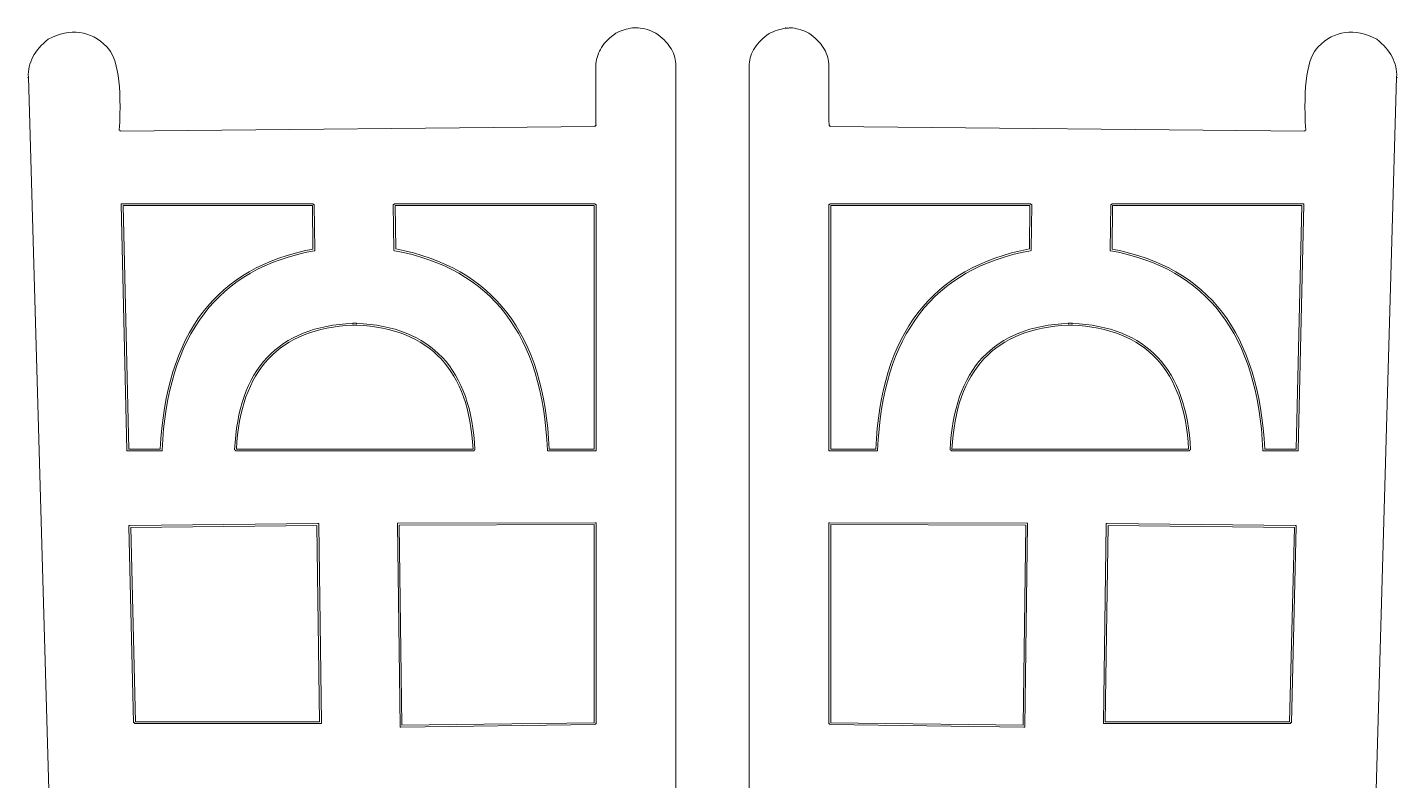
# Model space of a CAD drawing. Header units: inches. Extents: x -28.6 to 20.8, y -14.2 to 28.3.
# Drawn here: x -9.966 to -7.776, y 27.069 to 28.273 of the extents above; entities that cross this region are included whole.
import ezdxf

# ---------------------------------------------------------------- set-up
doc = ezdxf.new("R2010")
doc.units = ezdxf.units.IN
doc.header["$MEASUREMENT"] = 0
doc.layers.add('Layer 1', color=7, linetype='Continuous')

msp = doc.modelspace()

# ---------------------------------------------------------------- linework, layer by layer
at = {"layer": 'Layer 1', "lineweight": 9}
for points, knots in [([(-8.7305, 28.2696), (-8.7349, 28.271), (-8.7394, 28.272), (-8.7438, 28.2726), (-8.7438, 28.2726), (-8.7454, 28.2727), (-8.7471, 28.2727), (-8.7489, 28.2726), (-8.7489, 28.2726), (-8.7506, 28.2725), (-8.7525, 28.2723), (-8.7545, 28.272), (-8.7545, 28.272), (-8.7545, 28.272), (-8.7547, 28.2735), (-8.7547, 28.2735), (-8.7547, 28.2735), (-8.7547, 28.2735), (-8.7545, 28.272), (-8.7545, 28.272), (-8.7545, 28.272), (-8.759, 28.2714), (-8.7634, 28.2704), (-8.7678, 28.269), (-8.7678, 28.269), (-8.7678, 28.269), (-8.7678, 28.269), (-8.7678, 28.269), (-8.7678, 28.269), (-8.7722, 28.2676), (-8.7766, 28.2659), (-8.7809, 28.2637), (-8.7809, 28.2637), (-8.7909, 28.2566), (-8.7986, 28.249), (-8.8039, 28.2409), (-8.8039, 28.2409), (-8.8092, 28.2327), (-8.8121, 28.224), (-8.8129, 28.2146), (-8.8129, 28.2146), (-8.8129, 28.2146), (-8.8129, 25.4254), (-8.8129, 25.4254), (-8.8129, 25.4254), (-8.8129, 25.4254), (-8.8144, 25.4254), (-8.8144, 25.4254), (-8.8144, 25.4254), (-8.8144, 25.4254), (-8.8144, 25.4239), (-8.8144, 25.4239), (-8.8144, 25.4239), (-8.8144, 25.4239), (-8.9284, 25.4239), (-8.9284, 25.4239), (-8.9284, 25.4239), (-8.9284, 25.4239), (-8.9284, 25.4254), (-8.9284, 25.4254), (-8.9284, 25.4254), (-8.9284, 25.4254), (-8.9299, 25.4254), (-8.9299, 25.4254), (-8.9299, 25.4254), (-8.9299, 25.4254), (-8.9299, 28.2153), (-8.9299, 28.2153), (-8.9299, 28.2153), (-8.9307, 28.2247), (-8.9337, 28.2334), (-8.939, 28.2415), (-8.939, 28.2415), (-8.9443, 28.2497), (-8.9519, 28.2573), (-8.962, 28.2644), (-8.962, 28.2644), (-8.9666, 28.2667), (-8.9713, 28.2686), (-8.9761, 28.27), (-8.9761, 28.27), (-8.9809, 28.2715), (-8.9857, 28.2725), (-8.9904, 28.2729), (-8.9904, 28.2729), (-8.9904, 28.2729), (-8.9904, 28.2729), (-8.9904, 28.2729), (-8.9904, 28.2729), (-8.9915, 28.273), (-8.9928, 28.273), (-8.9943, 28.273), (-8.9943, 28.273), (-8.9958, 28.2729), (-8.9975, 28.2728), (-8.9994, 28.2726), (-8.9994, 28.2726), (-9.0038, 28.272), (-9.0083, 28.271), (-9.0127, 28.2696), (-9.0127, 28.2696), (-9.0127, 28.2696), (-9.0127, 28.2696), (-9.0127, 28.2696), (-9.0127, 28.2696), (-9.0171, 28.2682), (-9.0214, 28.2664), (-9.0257, 28.2643), (-9.0257, 28.2643), (-9.0358, 28.2572), (-9.0435, 28.2496), (-9.0488, 28.2415), (-9.0488, 28.2415), (-9.054, 28.2333), (-9.057, 28.2246), (-9.0578, 28.2152), (-9.0578, 28.2152), (-9.0578, 28.2097), (-9.0577, 28.1878), (-9.0577, 28.1659), (-9.0577, 28.1659), (-9.0577, 28.1439), (-9.0577, 28.1219), (-9.0576, 28.1166), (-9.0576, 28.1166), (-9.0576, 28.1166), (-9.0591, 28.1166), (-9.0591, 28.1166), (-9.0591, 28.1166), (-9.0591, 28.1166), (-9.0591, 28.1151), (-9.0591, 28.1151), (-9.0591, 28.1151), (-9.0591, 28.1151), (-9.818, 28.1073), (-9.818, 28.1073), (-9.818, 28.1073), (-9.818, 28.1073), (-9.818, 28.1088), (-9.818, 28.1088), (-9.818, 28.1088), (-9.818, 28.1088), (-9.8195, 28.1089), (-9.8195, 28.1089), (-9.8195, 28.1089), (-9.8174, 28.1449), (-9.8181, 28.1741), (-9.8215, 28.1964), (-9.8215, 28.1964), (-9.8248, 28.2185), (-9.8309, 28.2338), (-9.8395, 28.2425), (-9.8395, 28.2425), (-9.8527, 28.2557), (-9.8671, 28.2634), (-9.8827, 28.2654), (-9.8827, 28.2654), (-9.8983, 28.2674), (-9.9151, 28.2637), (-9.9331, 28.2546), (-9.9331, 28.2546), (-9.9442, 28.2459), (-9.9523, 28.2366), (-9.9576, 28.2264), (-9.9576, 28.2264), (-9.9629, 28.2163), (-9.9654, 28.2054), (-9.9649, 28.1937), (-9.9649, 28.1937), (-9.9649, 28.1937), (-9.9664, 28.1936), (-9.9664, 28.1936), (-9.9664, 28.1936), (-9.9664, 28.1936), (-9.9649, 28.1937), (-9.9649, 28.1937), (-9.9649, 28.1937), (-9.9649, 28.1937), (-9.7894, 22.0477), (-9.7894, 22.0477), (-9.7894, 22.0477), (-9.7894, 22.0477), (-9.7909, 22.0476), (-9.7909, 22.0476), (-9.7909, 22.0476), (-9.7909, 22.0476), (-9.7894, 22.0476), (-9.7894, 22.0476), (-9.7894, 22.0476), (-9.7928, 21.9938), (-9.7875, 21.9606), (-9.7738, 21.9479), (-9.7738, 21.9479), (-9.7738, 21.9479), (-9.7738, 21.9478), (-9.7738, 21.9478), (-9.7738, 21.9478), (-9.7633, 21.9374), (-9.7519, 21.9313), (-9.7396, 21.9298), (-9.7396, 21.9298), (-9.7273, 21.9282), (-9.714, 21.931), (-9.6998, 21.9383), (-9.6998, 21.9383), (-9.6909, 21.945), (-9.6842, 21.9522), (-9.6799, 21.9601), (-9.6799, 21.9601), (-9.6755, 21.968), (-9.6735, 21.9765), (-9.6737, 21.9856), (-9.6737, 21.9856), (-9.6737, 21.9856), (-9.6756, 22.0672), (-9.6756, 22.0672), (-9.6756, 22.0672), (-9.6756, 22.0672), (-9.6741, 22.0673), (-9.6741, 22.0673), (-9.6741, 22.0673), (-9.6741, 22.0673), (-9.6741, 22.0688), (-9.6741, 22.0688), (-9.6741, 22.0688), (-9.6741, 22.0688), (-9.0591, 22.0776), (-9.0591, 22.0776), (-9.0591, 22.0776), (-9.0591, 22.0776), (-9.0591, 22.0761), (-9.0591, 22.0761), (-9.0591, 22.0761), (-9.0591, 22.0761), (-9.0576, 22.0759), (-9.0576, 22.0759), (-9.0576, 22.0759), (-9.0737, 21.9271), (-9.0987, 21.8015), (-9.1326, 21.6993), (-9.1326, 21.6993), (-9.1664, 21.5973), (-9.2092, 21.5185), (-9.2608, 21.4629), (-9.2608, 21.4629), (-9.2608, 21.4629), (-9.2573, 21.4231), (-9.2573, 21.4231), (-9.2573, 21.4231), (-9.2349, 21.4266), (-9.2124, 21.4298), (-9.1899, 21.4328), (-9.1899, 21.4328), (-9.1351, 21.4399), (-9.0798, 21.4453), (-9.0241, 21.4489), (-9.0241, 21.4489), (-9.0241, 21.4489), (-9.024, 21.4474), (-9.024, 21.4474), (-9.024, 21.4474), (-9.024, 21.4474), (-9.0225, 21.4475), (-9.0225, 21.4475), (-9.0225, 21.4475), (-9.0225, 21.4475), (-8.994, 21.0458), (-8.994, 21.0458), (-8.994, 21.0458), (-8.994, 21.0458), (-8.8616, 21.1797), (-8.8616, 21.1797), (-8.8616, 21.1797), (-8.8616, 21.1797), (-8.8605, 21.1786), (-8.8605, 21.1786), (-8.8605, 21.1786), (-8.8605, 21.1786), (-8.8594, 21.1797), (-8.8594, 21.1797), (-8.8594, 21.1797), (-8.8594, 21.1797), (-8.727, 21.0458), (-8.727, 21.0458), (-8.727, 21.0458), (-8.727, 21.0458), (-8.6985, 21.4475), (-8.6985, 21.4475), (-8.6985, 21.4475), (-8.6985, 21.4475), (-8.697, 21.4474), (-8.697, 21.4474), (-8.697, 21.4474), (-8.697, 21.4474), (-8.6969, 21.4493), (-8.6969, 21.4493), (-8.6969, 21.4493), (-8.6419, 21.4456), (-8.5868, 21.4402), (-8.5316, 21.4328), (-8.5316, 21.4328), (-8.5161, 21.4308), (-8.5007, 21.4286), (-8.4853, 21.4263), (-8.4853, 21.4263), (-8.4853, 21.4263), (-8.4821, 21.4629), (-8.4821, 21.4629), (-8.4821, 21.4629), (-8.5337, 21.5185), (-8.5765, 21.5973), (-8.6103, 21.6993), (-8.6103, 21.6993), (-8.6442, 21.8015), (-8.6692, 21.9271), (-8.6852, 22.0759), (-8.6852, 22.0759), (-8.6852, 22.0759), (-8.6838, 22.0761), (-8.6838, 22.0761), (-8.6838, 22.0761), (-8.6838, 22.0761), (-8.6837, 22.0776), (-8.6837, 22.0776), (-8.6837, 22.0776), (-8.6837, 22.0776), (-8.0687, 22.0688), (-8.0687, 22.0688), (-8.0687, 22.0688), (-8.0687, 22.0688), (-8.0688, 22.0673), (-8.0688, 22.0673), (-8.0688, 22.0673), (-8.0688, 22.0673), (-8.0673, 22.0672), (-8.0673, 22.0672), (-8.0673, 22.0672), (-8.0673, 22.0672), (-8.0692, 21.9856), (-8.0692, 21.9856), (-8.0692, 21.9856), (-8.0694, 21.9765), (-8.0673, 21.968), (-8.063, 21.9601), (-8.063, 21.9601), (-8.0586, 21.9522), (-8.052, 21.945), (-8.0431, 21.9383), (-8.0431, 21.9383), (-8.0288, 21.931), (-8.0155, 21.9282), (-8.0032, 21.9298), (-8.0032, 21.9298), (-7.9909, 21.9313), (-7.9795, 21.9374), (-7.9691, 21.9478), (-7.9691, 21.9478), (-7.9691, 21.9478), (-7.9691, 21.9479), (-7.9691, 21.9479), (-7.9691, 21.9479), (-7.9553, 21.9606), (-7.9501, 21.9938), (-7.9534, 22.0476), (-7.9534, 22.0476), (-7.9534, 22.0476), (-7.9519, 22.0476), (-7.9519, 22.0476), (-7.9519, 22.0476), (-7.9519, 22.0476), (-7.9534, 22.0477), (-7.9534, 22.0477), (-7.9534, 22.0477), (-7.9534, 22.0477), (-7.778, 28.1937), (-7.778, 28.1937), (-7.778, 28.1937), (-7.778, 28.1937), (-7.7765, 28.1936), (-7.7765, 28.1936), (-7.7765, 28.1936), (-7.7765, 28.1936), (-7.778, 28.1937), (-7.778, 28.1937), (-7.778, 28.1937), (-7.7775, 28.2054), (-7.7799, 28.2163), (-7.7852, 28.2264), (-7.7852, 28.2264), (-7.7905, 28.2366), (-7.7987, 28.2459), (-7.8097, 28.2546), (-7.8097, 28.2546), (-7.8278, 28.2637), (-7.8446, 28.2674), (-7.8602, 28.2654), (-7.8602, 28.2654), (-7.8757, 28.2634), (-7.8901, 28.2557), (-7.9034, 28.2425), (-7.9034, 28.2425), (-7.912, 28.2338), (-7.918, 28.2185), (-7.9214, 28.1964), (-7.9214, 28.1964), (-7.9248, 28.1741), (-7.9254, 28.1449), (-7.9234, 28.1089), (-7.9234, 28.1089), (-7.9234, 28.1089), (-7.9249, 28.1088), (-7.9249, 28.1088), (-7.9249, 28.1088), (-7.9249, 28.1088), (-7.9249, 28.1073), (-7.9249, 28.1073), (-7.9249, 28.1073), (-7.9249, 28.1073), (-8.6838, 28.1151), (-8.6838, 28.1151), (-8.6838, 28.1151), (-8.6838, 28.1151), (-8.6838, 28.1166), (-8.6838, 28.1166), (-8.6838, 28.1166), (-8.6838, 28.1166), (-8.6852, 28.1166), (-8.6852, 28.1166), (-8.6852, 28.1166), (-8.6853, 28.1218), (-8.6853, 28.1439), (-8.6853, 28.1659), (-8.6853, 28.1659), (-8.6854, 28.1878), (-8.6854, 28.2097), (-8.6854, 28.2152), (-8.6854, 28.2152), (-8.6862, 28.2246), (-8.6892, 28.2333), (-8.6945, 28.2415), (-8.6945, 28.2415), (-8.6998, 28.2496), (-8.7074, 28.2572), (-8.7175, 28.2643), (-8.7175, 28.2643), (-8.7218, 28.2664), (-8.7262, 28.2682), (-8.7305, 28.2696), (-8.7305, 28.2696), (-8.7305, 28.2696), (-8.7305, 28.2696), (-8.7305, 28.2696)], [0, 0, 0, 0, 0.00885, 0.00885, 0.00885, 0.00885, 0.017699, 0.017699, 0.017699, 0.017699, 0.026549, 0.026549, 0.026549, 0.026549, 0.035398, 0.035398, 0.035398, 0.035398, 0.044248, 0.044248, 0.044248, 0.044248, 0.053097, 0.053097, 0.053097, 0.053097, 0.061947, 0.061947, 0.061947, 0.061947, 0.070796, 0.070796, 0.070796, 0.070796, 0.079646, 0.079646, 0.079646, 0.079646, 0.088496, 0.088496, 0.088496, 0.088496, 0.097345, 0.097345, 0.097345, 0.097345, 0.106195, 0.106195, 0.106195, 0.106195, 0.115044, 0.115044, 0.115044, 0.115044, 0.123894, 0.123894, 0.123894, 0.123894, 0.132743, 0.132743, 0.132743, 0.132743, 0.141593, 0.141593, 0.141593, 0.141593, 0.150442, 0.150442, 0.150442, 0.150442, 0.159292, 0.159292, 0.159292, 0.159292, 0.168142, 0.168142, 0.168142, 0.168142, 0.176991, 0.176991, 0.176991, 0.176991, 0.185841, 0.185841, 0.185841, 0.185841, 0.19469, 0.19469, 0.19469, 0.19469, 0.20354, 0.20354, 0.20354, 0.20354, 0.212389, 0.212389, 0.212389, 0.212389, 0.221239, 0.221239, 0.221239, 0.221239, 0.230088, 0.230088, 0.230088, 0.230088, 0.238938, 0.238938, 0.238938, 0.238938, 0.247788, 0.247788, 0.247788, 0.247788, 0.256637, 0.256637, 0.256637, 0.256637, 0.265487, 0.265487, 0.265487, 0.265487, 0.274336, 0.274336, 0.274336, 0.274336, 0.283186, 0.283186, 0.283186, 0.283186, 0.292035, 0.292035, 0.292035, 0.292035, 0.300885, 0.300885, 0.300885, 0.300885, 0.309735, 0.309735, 0.309735, 0.309735, 0.318584, 0.318584, 0.318584, 0.318584, 0.327434, 0.327434, 0.327434, 0.327434, 0.336283, 0.336283, 0.336283, 0.336283, 0.345133, 0.345133, 0.345133, 0.345133, 0.353982, 0.353982, 0.353982, 0.353982, 0.362832, 0.362832, 0.362832, 0.362832, 0.371681, 0.371681, 0.371681, 0.371681, 0.380531, 0.380531, 0.380531, 0.380531, 0.389381, 0.389381, 0.389381, 0.389381, 0.39823, 0.39823, 0.39823, 0.39823, 0.40708, 0.40708, 0.40708, 0.40708, 0.415929, 0.415929, 0.415929, 0.415929, 0.424779, 0.424779, 0.424779, 0.424779, 0.433628, 0.433628, 0.433628, 0.433628, 0.442478, 0.442478, 0.442478, 0.442478, 0.451327, 0.451327, 0.451327, 0.451327, 0.460177, 0.460177, 0.460177, 0.460177, 0.469027, 0.469027, 0.469027, 0.469027, 0.477876, 0.477876, 0.477876, 0.477876, 0.486726, 0.486726, 0.486726, 0.486726, 0.495575, 0.495575, 0.495575, 0.495575, 0.504425, 0.504425, 0.504425, 0.504425, 0.513274, 0.513274, 0.513274, 0.513274, 0.522124, 0.522124, 0.522124, 0.522124, 0.530973, 0.530973, 0.530973, 0.530973, 0.539823, 0.539823, 0.539823, 0.539823, 0.548673, 0.548673, 0.548673, 0.548673, 0.557522, 0.557522, 0.557522, 0.557522, 0.566372, 0.566372, 0.566372, 0.566372, 0.575221, 0.575221, 0.575221, 0.575221, 0.584071, 0.584071, 0.584071, 0.584071, 0.59292, 0.59292, 0.59292, 0.59292, 0.60177, 0.60177, 0.60177, 0.60177, 0.610619, 0.610619, 0.610619, 0.610619, 0.619469, 0.619469, 0.619469, 0.619469, 0.628319, 0.628319, 0.628319, 0.628319, 0.637168, 0.637168, 0.637168, 0.637168, 0.646018, 0.646018, 0.646018, 0.646018, 0.654867, 0.654867, 0.654867, 0.654867, 0.663717, 0.663717, 0.663717, 0.663717, 0.672566, 0.672566, 0.672566, 0.672566, 0.681416, 0.681416, 0.681416, 0.681416, 0.690265, 0.690265, 0.690265, 0.690265, 0.699115, 0.699115, 0.699115, 0.699115, 0.707965, 0.707965, 0.707965, 0.707965, 0.716814, 0.716814, 0.716814, 0.716814, 0.725664, 0.725664, 0.725664, 0.725664, 0.734513, 0.734513, 0.734513, 0.734513, 0.743363, 0.743363, 0.743363, 0.743363, 0.752212, 0.752212, 0.752212, 0.752212, 0.761062, 0.761062, 0.761062, 0.761062, 0.769912, 0.769912, 0.769912, 0.769912, 0.778761, 0.778761, 0.778761, 0.778761, 0.787611, 0.787611, 0.787611, 0.787611, 0.79646, 0.79646, 0.79646, 0.79646, 0.80531, 0.80531, 0.80531, 0.80531, 0.814159, 0.814159, 0.814159, 0.814159, 0.823009, 0.823009, 0.823009, 0.823009, 0.831858, 0.831858, 0.831858, 0.831858, 0.840708, 0.840708, 0.840708, 0.840708, 0.849558, 0.849558, 0.849558, 0.849558, 0.858407, 0.858407, 0.858407, 0.858407, 0.867257, 0.867257, 0.867257, 0.867257, 0.876106, 0.876106, 0.876106, 0.876106, 0.884956, 0.884956, 0.884956, 0.884956, 0.893805, 0.893805, 0.893805, 0.893805, 0.902655, 0.902655, 0.902655, 0.902655, 0.911504, 0.911504, 0.911504, 0.911504, 0.920354, 0.920354, 0.920354, 0.920354, 0.929204, 0.929204, 0.929204, 0.929204, 0.938053, 0.938053, 0.938053, 0.938053, 0.946903, 0.946903, 0.946903, 0.946903, 0.955752, 0.955752, 0.955752, 0.955752, 0.964602, 0.964602, 0.964602, 0.964602, 0.973451, 0.973451, 0.973451, 0.973451, 0.982301, 0.982301, 0.982301, 0.982301, 0.99115, 0.99115, 0.99115, 0.99115, 1, 1, 1, 1]), ([(-9.508, 27.99), (-9.508, 27.99), (-9.507, 27.9177), (-9.507, 27.9177), (-9.507, 27.9177), (-9.507, 27.9177), (-9.507, 27.9164), (-9.507, 27.9164), (-9.507, 27.9164), (-9.507, 27.9164), (-9.5082, 27.9162), (-9.5082, 27.9162), (-9.5082, 27.9162), (-9.585, 27.9022), (-9.6436, 27.8686), (-9.6841, 27.8156), (-9.6841, 27.8156), (-9.7245, 27.7625), (-9.7469, 27.6898), (-9.7511, 27.5976), (-9.7511, 27.5976), (-9.7511, 27.5976), (-9.7511, 27.5961), (-9.7511, 27.5961), (-9.7511, 27.5961), (-9.7511, 27.5961), (-9.7525, 27.5961), (-9.7525, 27.5961), (-9.7525, 27.5961), (-9.7525, 27.5961), (-9.8058, 27.5961), (-9.8058, 27.5961), (-9.8058, 27.5961), (-9.8058, 27.5961), (-9.8073, 27.5961), (-9.8073, 27.5961), (-9.8073, 27.5961), (-9.8073, 27.5961), (-9.8073, 27.5976), (-9.8073, 27.5976), (-9.8073, 27.5976), (-9.8073, 27.5976), (-9.8166, 27.99), (-9.8166, 27.99), (-9.8166, 27.99), (-9.8166, 27.99), (-9.8167, 27.9915), (-9.8167, 27.9915), (-9.8167, 27.9915), (-9.8167, 27.9915), (-9.8151, 27.9915), (-9.8151, 27.9915), (-9.8151, 27.9915), (-9.8151, 27.9915), (-9.5095, 27.9915), (-9.5095, 27.9915), (-9.5095, 27.9915), (-9.5095, 27.9915), (-9.5095, 27.99), (-9.5095, 27.99), (-9.5095, 27.99), (-9.5095, 27.99), (-9.508, 27.99), (-9.508, 27.99)], [0, 0, 0, 0, 0.0625, 0.0625, 0.0625, 0.0625, 0.125, 0.125, 0.125, 0.125, 0.1875, 0.1875, 0.1875, 0.1875, 0.25, 0.25, 0.25, 0.25, 0.3125, 0.3125, 0.3125, 0.3125, 0.375, 0.375, 0.375, 0.375, 0.4375, 0.4375, 0.4375, 0.4375, 0.5, 0.5, 0.5, 0.5, 0.5625, 0.5625, 0.5625, 0.5625, 0.625, 0.625, 0.625, 0.625, 0.6875, 0.6875, 0.6875, 0.6875, 0.75, 0.75, 0.75, 0.75, 0.8125, 0.8125, 0.8125, 0.8125, 0.875, 0.875, 0.875, 0.875, 0.9375, 0.9375, 0.9375, 0.9375, 1, 1, 1, 1]), ([(-9.51, 27.9189), (-9.51, 27.9189), (-9.511, 27.9885), (-9.511, 27.9885), (-9.511, 27.9885), (-9.511, 27.9885), (-9.8136, 27.9885), (-9.8136, 27.9885), (-9.8136, 27.9885), (-9.8136, 27.9885), (-9.8043, 27.5991), (-9.8043, 27.5991), (-9.8043, 27.5991), (-9.8043, 27.5991), (-9.754, 27.5991), (-9.754, 27.5991), (-9.754, 27.5991), (-9.7496, 27.6913), (-9.7271, 27.7641), (-9.6864, 27.8174), (-9.6864, 27.8174), (-9.6457, 27.8708), (-9.5869, 27.9046), (-9.51, 27.9189)], [0, 0, 0, 0, 0.166667, 0.166667, 0.166667, 0.166667, 0.333333, 0.333333, 0.333333, 0.333333, 0.5, 0.5, 0.5, 0.5, 0.666667, 0.666667, 0.666667, 0.666667, 0.833333, 0.833333, 0.833333, 0.833333, 1, 1, 1, 1]), ([(-9.0576, 27.99), (-9.0576, 27.99), (-9.0576, 27.5976), (-9.0576, 27.5976), (-9.0576, 27.5976), (-9.0576, 27.5976), (-9.0576, 27.5961), (-9.0576, 27.5961), (-9.0576, 27.5961), (-9.0576, 27.5961), (-9.0591, 27.5961), (-9.0591, 27.5961), (-9.0591, 27.5961), (-9.0591, 27.5961), (-9.1339, 27.5961), (-9.1339, 27.5961), (-9.1339, 27.5961), (-9.1339, 27.5961), (-9.1354, 27.5961), (-9.1354, 27.5961), (-9.1354, 27.5961), (-9.1354, 27.5961), (-9.1354, 27.5976), (-9.1354, 27.5976), (-9.1354, 27.5976), (-9.1391, 27.6895), (-9.1614, 27.762), (-9.2021, 27.8152), (-9.2021, 27.8152), (-9.2427, 27.8682), (-9.3019, 27.902), (-9.3796, 27.9164), (-9.3796, 27.9164), (-9.3796, 27.9164), (-9.3808, 27.9167), (-9.3808, 27.9167), (-9.3808, 27.9167), (-9.3808, 27.9167), (-9.3808, 27.9179), (-9.3808, 27.9179), (-9.3808, 27.9179), (-9.3808, 27.9179), (-9.3817, 27.99), (-9.3817, 27.99), (-9.3817, 27.99), (-9.3817, 27.99), (-9.3802, 27.99), (-9.3802, 27.99), (-9.3802, 27.99), (-9.3802, 27.99), (-9.3802, 27.9915), (-9.3802, 27.9915), (-9.3802, 27.9915), (-9.3802, 27.9915), (-9.0591, 27.9915), (-9.0591, 27.9915), (-9.0591, 27.9915), (-9.0591, 27.9915), (-9.0591, 27.99), (-9.0591, 27.99), (-9.0591, 27.99), (-9.0591, 27.99), (-9.0576, 27.99), (-9.0576, 27.99)], [0, 0, 0, 0, 0.0625, 0.0625, 0.0625, 0.0625, 0.125, 0.125, 0.125, 0.125, 0.1875, 0.1875, 0.1875, 0.1875, 0.25, 0.25, 0.25, 0.25, 0.3125, 0.3125, 0.3125, 0.3125, 0.375, 0.375, 0.375, 0.375, 0.4375, 0.4375, 0.4375, 0.4375, 0.5, 0.5, 0.5, 0.5, 0.5625, 0.5625, 0.5625, 0.5625, 0.625, 0.625, 0.625, 0.625, 0.6875, 0.6875, 0.6875, 0.6875, 0.75, 0.75, 0.75, 0.75, 0.8125, 0.8125, 0.8125, 0.8125, 0.875, 0.875, 0.875, 0.875, 0.9375, 0.9375, 0.9375, 0.9375, 1, 1, 1, 1]), ([(-9.0606, 27.5991), (-9.0606, 27.5991), (-9.0606, 27.9885), (-9.0606, 27.9885), (-9.0606, 27.9885), (-9.0606, 27.9885), (-9.3787, 27.9885), (-9.3787, 27.9885), (-9.3787, 27.9885), (-9.3787, 27.9885), (-9.3778, 27.9192), (-9.3778, 27.9192), (-9.3778, 27.9192), (-9.3, 27.9044), (-9.2406, 27.8704), (-9.1997, 27.817), (-9.1997, 27.817), (-9.1588, 27.7636), (-9.1364, 27.691), (-9.1325, 27.5991), (-9.1325, 27.5991), (-9.1325, 27.5991), (-9.0606, 27.5991), (-9.0606, 27.5991)], [0, 0, 0, 0, 0.166667, 0.166667, 0.166667, 0.166667, 0.333333, 0.333333, 0.333333, 0.333333, 0.5, 0.5, 0.5, 0.5, 0.666667, 0.666667, 0.666667, 0.666667, 0.833333, 0.833333, 0.833333, 0.833333, 1, 1, 1, 1]), ([(-8.6853, 27.5976), (-8.6853, 27.5976), (-8.6853, 27.99), (-8.6853, 27.99), (-8.6853, 27.99), (-8.6853, 27.99), (-8.6838, 27.99), (-8.6838, 27.99), (-8.6838, 27.99), (-8.6838, 27.99), (-8.6838, 27.9915), (-8.6838, 27.9915), (-8.6838, 27.9915), (-8.6838, 27.9915), (-8.3626, 27.9915), (-8.3626, 27.9915), (-8.3626, 27.9915), (-8.3626, 27.9915), (-8.3626, 27.99), (-8.3626, 27.99), (-8.3626, 27.99), (-8.3626, 27.99), (-8.3611, 27.99), (-8.3611, 27.99), (-8.3611, 27.99), (-8.3611, 27.99), (-8.3621, 27.9179), (-8.3621, 27.9179), (-8.3621, 27.9179), (-8.3621, 27.9179), (-8.3621, 27.9167), (-8.3621, 27.9167), (-8.3621, 27.9167), (-8.3621, 27.9167), (-8.3633, 27.9164), (-8.3633, 27.9164), (-8.3633, 27.9164), (-8.441, 27.902), (-8.5001, 27.8682), (-8.5408, 27.8152), (-8.5408, 27.8152), (-8.5815, 27.762), (-8.6037, 27.6895), (-8.6075, 27.5976), (-8.6075, 27.5976), (-8.6075, 27.5976), (-8.6075, 27.5961), (-8.6075, 27.5961), (-8.6075, 27.5961), (-8.6075, 27.5961), (-8.609, 27.5961), (-8.609, 27.5961), (-8.609, 27.5961), (-8.609, 27.5961), (-8.6838, 27.5961), (-8.6838, 27.5961), (-8.6838, 27.5961), (-8.6838, 27.5961), (-8.6853, 27.5961), (-8.6853, 27.5961), (-8.6853, 27.5961), (-8.6853, 27.5961), (-8.6853, 27.5976), (-8.6853, 27.5976)], [0, 0, 0, 0, 0.0625, 0.0625, 0.0625, 0.0625, 0.125, 0.125, 0.125, 0.125, 0.1875, 0.1875, 0.1875, 0.1875, 0.25, 0.25, 0.25, 0.25, 0.3125, 0.3125, 0.3125, 0.3125, 0.375, 0.375, 0.375, 0.375, 0.4375, 0.4375, 0.4375, 0.4375, 0.5, 0.5, 0.5, 0.5, 0.5625, 0.5625, 0.5625, 0.5625, 0.625, 0.625, 0.625, 0.625, 0.6875, 0.6875, 0.6875, 0.6875, 0.75, 0.75, 0.75, 0.75, 0.8125, 0.8125, 0.8125, 0.8125, 0.875, 0.875, 0.875, 0.875, 0.9375, 0.9375, 0.9375, 0.9375, 1, 1, 1, 1]), ([(-8.6823, 27.9885), (-8.6823, 27.9885), (-8.6823, 27.5991), (-8.6823, 27.5991), (-8.6823, 27.5991), (-8.6823, 27.5991), (-8.6104, 27.5991), (-8.6104, 27.5991), (-8.6104, 27.5991), (-8.6065, 27.691), (-8.584, 27.7636), (-8.5432, 27.817), (-8.5432, 27.817), (-8.5023, 27.8704), (-8.4429, 27.9044), (-8.365, 27.9192), (-8.365, 27.9192), (-8.365, 27.9192), (-8.3641, 27.9885), (-8.3641, 27.9885), (-8.3641, 27.9885), (-8.3641, 27.9885), (-8.6823, 27.9885), (-8.6823, 27.9885)], [0, 0, 0, 0, 0.166667, 0.166667, 0.166667, 0.166667, 0.333333, 0.333333, 0.333333, 0.333333, 0.5, 0.5, 0.5, 0.5, 0.666667, 0.666667, 0.666667, 0.666667, 0.833333, 0.833333, 0.833333, 0.833333, 1, 1, 1, 1]), ([(-8.2359, 27.9177), (-8.2359, 27.9177), (-8.2348, 27.99), (-8.2348, 27.99), (-8.2348, 27.99), (-8.2348, 27.99), (-8.2333, 27.99), (-8.2333, 27.99), (-8.2333, 27.99), (-8.2333, 27.99), (-8.2333, 27.9915), (-8.2333, 27.9915), (-8.2333, 27.9915), (-8.2333, 27.9915), (-7.9277, 27.9915), (-7.9277, 27.9915), (-7.9277, 27.9915), (-7.9277, 27.9915), (-7.9262, 27.9915), (-7.9262, 27.9915), (-7.9262, 27.9915), (-7.9262, 27.9915), (-7.9262, 27.99), (-7.9262, 27.99), (-7.9262, 27.99), (-7.9262, 27.99), (-7.9356, 27.5976), (-7.9356, 27.5976), (-7.9356, 27.5976), (-7.9356, 27.5976), (-7.9356, 27.5961), (-7.9356, 27.5961), (-7.9356, 27.5961), (-7.9356, 27.5961), (-7.9371, 27.5961), (-7.9371, 27.5961), (-7.9371, 27.5961), (-7.9371, 27.5961), (-7.9903, 27.5961), (-7.9903, 27.5961), (-7.9903, 27.5961), (-7.9903, 27.5961), (-7.9918, 27.5961), (-7.9918, 27.5961), (-7.9918, 27.5961), (-7.9918, 27.5961), (-7.9918, 27.5976), (-7.9918, 27.5976), (-7.9918, 27.5976), (-7.996, 27.6898), (-8.0183, 27.7625), (-8.0588, 27.8156), (-8.0588, 27.8156), (-8.0993, 27.8686), (-8.1579, 27.9022), (-8.2346, 27.9162), (-8.2346, 27.9162), (-8.2346, 27.9162), (-8.2359, 27.9164), (-8.2359, 27.9164), (-8.2359, 27.9164), (-8.2359, 27.9164), (-8.2359, 27.9177), (-8.2359, 27.9177)], [0, 0, 0, 0, 0.0625, 0.0625, 0.0625, 0.0625, 0.125, 0.125, 0.125, 0.125, 0.1875, 0.1875, 0.1875, 0.1875, 0.25, 0.25, 0.25, 0.25, 0.3125, 0.3125, 0.3125, 0.3125, 0.375, 0.375, 0.375, 0.375, 0.4375, 0.4375, 0.4375, 0.4375, 0.5, 0.5, 0.5, 0.5, 0.5625, 0.5625, 0.5625, 0.5625, 0.625, 0.625, 0.625, 0.625, 0.6875, 0.6875, 0.6875, 0.6875, 0.75, 0.75, 0.75, 0.75, 0.8125, 0.8125, 0.8125, 0.8125, 0.875, 0.875, 0.875, 0.875, 0.9375, 0.9375, 0.9375, 0.9375, 1, 1, 1, 1]), ([(-8.2319, 27.9885), (-8.2319, 27.9885), (-8.2329, 27.9189), (-8.2329, 27.9189), (-8.2329, 27.9189), (-8.1559, 27.9046), (-8.0971, 27.8708), (-8.0564, 27.8174), (-8.0564, 27.8174), (-8.0158, 27.7641), (-7.9933, 27.6913), (-7.9889, 27.5991), (-7.9889, 27.5991), (-7.9889, 27.5991), (-7.9385, 27.5991), (-7.9385, 27.5991), (-7.9385, 27.5991), (-7.9385, 27.5991), (-7.9293, 27.9885), (-7.9293, 27.9885), (-7.9293, 27.9885), (-7.9293, 27.9885), (-8.2319, 27.9885), (-8.2319, 27.9885)], [0, 0, 0, 0, 0.166667, 0.166667, 0.166667, 0.166667, 0.333333, 0.333333, 0.333333, 0.333333, 0.5, 0.5, 0.5, 0.5, 0.666667, 0.666667, 0.666667, 0.666667, 0.833333, 0.833333, 0.833333, 0.833333, 1, 1, 1, 1]), ([(-9.6353, 27.5977), (-9.6322, 27.6624), (-9.6149, 27.7117), (-9.5834, 27.7455), (-9.5834, 27.7455), (-9.5518, 27.7793), (-9.5061, 27.7976), (-9.4462, 27.8004), (-9.4462, 27.8004), (-9.4462, 27.8004), (-9.4461, 27.7989), (-9.4461, 27.7989), (-9.4461, 27.7989), (-9.4461, 27.7989), (-9.4461, 27.8004), (-9.4461, 27.8004), (-9.4461, 27.8004), (-9.4461, 27.8004), (-9.4403, 27.8004), (-9.4403, 27.8004), (-9.4403, 27.8004), (-9.4403, 27.8004), (-9.4403, 27.7989), (-9.4403, 27.7989), (-9.4403, 27.7989), (-9.4403, 27.7989), (-9.4402, 27.8004), (-9.4402, 27.8004), (-9.4402, 27.8004), (-9.3804, 27.7976), (-9.3346, 27.7793), (-9.3031, 27.7455), (-9.3031, 27.7455), (-9.2715, 27.7117), (-9.2542, 27.6624), (-9.2511, 27.5977), (-9.2511, 27.5977), (-9.2511, 27.5977), (-9.2526, 27.5976), (-9.2526, 27.5976), (-9.2526, 27.5976), (-9.2526, 27.5976), (-9.2526, 27.5961), (-9.2526, 27.5961), (-9.2526, 27.5961), (-9.2526, 27.5961), (-9.6338, 27.5961), (-9.6338, 27.5961), (-9.6338, 27.5961), (-9.6338, 27.5961), (-9.6338, 27.5976), (-9.6338, 27.5976), (-9.6338, 27.5976), (-9.6338, 27.5976), (-9.6353, 27.5977), (-9.6353, 27.5977)], [0, 0, 0, 0, 0.071429, 0.071429, 0.071429, 0.071429, 0.142857, 0.142857, 0.142857, 0.142857, 0.214286, 0.214286, 0.214286, 0.214286, 0.285714, 0.285714, 0.285714, 0.285714, 0.357143, 0.357143, 0.357143, 0.357143, 0.428571, 0.428571, 0.428571, 0.428571, 0.5, 0.5, 0.5, 0.5, 0.571429, 0.571429, 0.571429, 0.571429, 0.642857, 0.642857, 0.642857, 0.642857, 0.714286, 0.714286, 0.714286, 0.714286, 0.785714, 0.785714, 0.785714, 0.785714, 0.857143, 0.857143, 0.857143, 0.857143, 0.928571, 0.928571, 0.928571, 0.928571, 1, 1, 1, 1]), ([(-9.5812, 27.7434), (-9.612, 27.7104), (-9.629, 27.6623), (-9.6322, 27.5991), (-9.6322, 27.5991), (-9.6322, 27.5991), (-9.2542, 27.5991), (-9.2542, 27.5991), (-9.2542, 27.5991), (-9.2575, 27.6623), (-9.2745, 27.7104), (-9.3053, 27.7434), (-9.3053, 27.7434), (-9.3362, 27.7767), (-9.3813, 27.7947), (-9.4403, 27.7974), (-9.4403, 27.7974), (-9.4403, 27.7974), (-9.4461, 27.7974), (-9.4461, 27.7974), (-9.4461, 27.7974), (-9.5052, 27.7947), (-9.5502, 27.7767), (-9.5812, 27.7434)], [0, 0, 0, 0, 0.166667, 0.166667, 0.166667, 0.166667, 0.333333, 0.333333, 0.333333, 0.333333, 0.5, 0.5, 0.5, 0.5, 0.666667, 0.666667, 0.666667, 0.666667, 0.833333, 0.833333, 0.833333, 0.833333, 1, 1, 1, 1]), ([(-8.1595, 27.7455), (-8.128, 27.7117), (-8.1106, 27.6624), (-8.1075, 27.5977), (-8.1075, 27.5977), (-8.1075, 27.5977), (-8.109, 27.5976), (-8.109, 27.5976), (-8.109, 27.5976), (-8.109, 27.5976), (-8.109, 27.5961), (-8.109, 27.5961), (-8.109, 27.5961), (-8.109, 27.5961), (-8.4902, 27.5961), (-8.4902, 27.5961), (-8.4902, 27.5961), (-8.4902, 27.5961), (-8.4902, 27.5976), (-8.4902, 27.5976), (-8.4902, 27.5976), (-8.4902, 27.5976), (-8.4917, 27.5977), (-8.4917, 27.5977), (-8.4917, 27.5977), (-8.4886, 27.6624), (-8.4713, 27.7117), (-8.4398, 27.7455), (-8.4398, 27.7455), (-8.4082, 27.7793), (-8.3625, 27.7976), (-8.3026, 27.8004), (-8.3026, 27.8004), (-8.3026, 27.8004), (-8.3026, 27.7989), (-8.3026, 27.7989), (-8.3026, 27.7989), (-8.3026, 27.7989), (-8.3026, 27.8004), (-8.3026, 27.8004), (-8.3026, 27.8004), (-8.3026, 27.8004), (-8.2967, 27.8004), (-8.2967, 27.8004), (-8.2967, 27.8004), (-8.2967, 27.8004), (-8.2967, 27.7989), (-8.2967, 27.7989), (-8.2967, 27.7989), (-8.2967, 27.7989), (-8.2967, 27.8004), (-8.2967, 27.8004), (-8.2967, 27.8004), (-8.2368, 27.7976), (-8.191, 27.7793), (-8.1595, 27.7455)], [0, 0, 0, 0, 0.071429, 0.071429, 0.071429, 0.071429, 0.142857, 0.142857, 0.142857, 0.142857, 0.214286, 0.214286, 0.214286, 0.214286, 0.285714, 0.285714, 0.285714, 0.285714, 0.357143, 0.357143, 0.357143, 0.357143, 0.428571, 0.428571, 0.428571, 0.428571, 0.5, 0.5, 0.5, 0.5, 0.571429, 0.571429, 0.571429, 0.571429, 0.642857, 0.642857, 0.642857, 0.642857, 0.714286, 0.714286, 0.714286, 0.714286, 0.785714, 0.785714, 0.785714, 0.785714, 0.857143, 0.857143, 0.857143, 0.857143, 0.928571, 0.928571, 0.928571, 0.928571, 1, 1, 1, 1]), ([(-8.1106, 27.5991), (-8.1139, 27.6623), (-8.1309, 27.7104), (-8.1617, 27.7434), (-8.1617, 27.7434), (-8.1927, 27.7767), (-8.2377, 27.7947), (-8.2967, 27.7974), (-8.2967, 27.7974), (-8.2967, 27.7974), (-8.3026, 27.7974), (-8.3026, 27.7974), (-8.3026, 27.7974), (-8.3616, 27.7947), (-8.4066, 27.7767), (-8.4376, 27.7434), (-8.4376, 27.7434), (-8.4684, 27.7104), (-8.4854, 27.6623), (-8.4887, 27.5991), (-8.4887, 27.5991), (-8.4887, 27.5991), (-8.1106, 27.5991), (-8.1106, 27.5991)], [0, 0, 0, 0, 0.166667, 0.166667, 0.166667, 0.166667, 0.333333, 0.333333, 0.333333, 0.333333, 0.5, 0.5, 0.5, 0.5, 0.666667, 0.666667, 0.666667, 0.666667, 0.833333, 0.833333, 0.833333, 0.833333, 1, 1, 1, 1]), ([(-9.4977, 27.1602), (-9.4977, 27.1602), (-9.7953, 27.1602), (-9.7953, 27.1602), (-9.7953, 27.1602), (-9.7953, 27.1602), (-9.7953, 27.1617), (-9.7953, 27.1617), (-9.7953, 27.1617), (-9.7953, 27.1617), (-9.7968, 27.1616), (-9.7968, 27.1616), (-9.7968, 27.1616), (-9.7968, 27.1616), (-9.8044, 27.4753), (-9.8044, 27.4753), (-9.8044, 27.4753), (-9.8044, 27.4753), (-9.8044, 27.4768), (-9.8044, 27.4768), (-9.8044, 27.4768), (-9.8044, 27.4768), (-9.8029, 27.4768), (-9.8029, 27.4768), (-9.8029, 27.4768), (-9.8029, 27.4768), (-9.5023, 27.48), (-9.5023, 27.48), (-9.5023, 27.48), (-9.5023, 27.48), (-9.5008, 27.48), (-9.5008, 27.48), (-9.5008, 27.48), (-9.5008, 27.48), (-9.5008, 27.4786), (-9.5008, 27.4786), (-9.5008, 27.4786), (-9.5008, 27.4786), (-9.4963, 27.1617), (-9.4963, 27.1617), (-9.4963, 27.1617), (-9.4963, 27.1617), (-9.4962, 27.1602), (-9.4962, 27.1602), (-9.4962, 27.1602), (-9.4962, 27.1602), (-9.4977, 27.1602), (-9.4977, 27.1602)], [0, 0, 0, 0, 0.083333, 0.083333, 0.083333, 0.083333, 0.166667, 0.166667, 0.166667, 0.166667, 0.25, 0.25, 0.25, 0.25, 0.333333, 0.333333, 0.333333, 0.333333, 0.416667, 0.416667, 0.416667, 0.416667, 0.5, 0.5, 0.5, 0.5, 0.583333, 0.583333, 0.583333, 0.583333, 0.666667, 0.666667, 0.666667, 0.666667, 0.75, 0.75, 0.75, 0.75, 0.833333, 0.833333, 0.833333, 0.833333, 0.916667, 0.916667, 0.916667, 0.916667, 1, 1, 1, 1]), ([(-9.7938, 27.1632), (-9.7938, 27.1632), (-9.4993, 27.1632), (-9.4993, 27.1632), (-9.4993, 27.1632), (-9.4993, 27.1632), (-9.5037, 27.477), (-9.5037, 27.477), (-9.5037, 27.477), (-9.5037, 27.477), (-9.8013, 27.4739), (-9.8013, 27.4739), (-9.8013, 27.4739), (-9.8013, 27.4739), (-9.7938, 27.1632), (-9.7938, 27.1632)], [0, 0, 0, 0, 0.25, 0.25, 0.25, 0.25, 0.5, 0.5, 0.5, 0.5, 0.75, 0.75, 0.75, 0.75, 1, 1, 1, 1]), ([(-9.0591, 27.1585), (-9.0591, 27.1585), (-9.3693, 27.1546), (-9.3693, 27.1546), (-9.3693, 27.1546), (-9.3693, 27.1546), (-9.3708, 27.1546), (-9.3708, 27.1546), (-9.3708, 27.1546), (-9.3708, 27.1546), (-9.3708, 27.1561), (-9.3708, 27.1561), (-9.3708, 27.1561), (-9.3708, 27.1561), (-9.375, 27.479), (-9.375, 27.479), (-9.375, 27.479), (-9.375, 27.479), (-9.3751, 27.4805), (-9.3751, 27.4805), (-9.3751, 27.4805), (-9.3751, 27.4805), (-9.3736, 27.4805), (-9.3736, 27.4805), (-9.3736, 27.4805), (-9.3736, 27.4805), (-9.0591, 27.4814), (-9.0591, 27.4814), (-9.0591, 27.4814), (-9.0591, 27.4814), (-9.0576, 27.4814), (-9.0576, 27.4814), (-9.0576, 27.4814), (-9.0576, 27.4814), (-9.0576, 27.4799), (-9.0576, 27.4799), (-9.0576, 27.4799), (-9.0576, 27.4799), (-9.0576, 27.16), (-9.0576, 27.16), (-9.0576, 27.16), (-9.0576, 27.16), (-9.0591, 27.16), (-9.0591, 27.16), (-9.0591, 27.16), (-9.0591, 27.16), (-9.0591, 27.1585), (-9.0591, 27.1585)], [0, 0, 0, 0, 0.083333, 0.083333, 0.083333, 0.083333, 0.166667, 0.166667, 0.166667, 0.166667, 0.25, 0.25, 0.25, 0.25, 0.333333, 0.333333, 0.333333, 0.333333, 0.416667, 0.416667, 0.416667, 0.416667, 0.5, 0.5, 0.5, 0.5, 0.583333, 0.583333, 0.583333, 0.583333, 0.666667, 0.666667, 0.666667, 0.666667, 0.75, 0.75, 0.75, 0.75, 0.833333, 0.833333, 0.833333, 0.833333, 0.916667, 0.916667, 0.916667, 0.916667, 1, 1, 1, 1]), ([(-9.3678, 27.1576), (-9.3678, 27.1576), (-9.0606, 27.1615), (-9.0606, 27.1615), (-9.0606, 27.1615), (-9.0606, 27.1615), (-9.0606, 27.4784), (-9.0606, 27.4784), (-9.0606, 27.4784), (-9.0606, 27.4784), (-9.372, 27.4775), (-9.372, 27.4775), (-9.372, 27.4775), (-9.372, 27.4775), (-9.3678, 27.1576), (-9.3678, 27.1576)], [0, 0, 0, 0, 0.25, 0.25, 0.25, 0.25, 0.5, 0.5, 0.5, 0.5, 0.75, 0.75, 0.75, 0.75, 1, 1, 1, 1]), ([(-8.3736, 27.1546), (-8.3736, 27.1546), (-8.6838, 27.1585), (-8.6838, 27.1585), (-8.6838, 27.1585), (-8.6838, 27.1585), (-8.6838, 27.16), (-8.6838, 27.16), (-8.6838, 27.16), (-8.6838, 27.16), (-8.6853, 27.16), (-8.6853, 27.16), (-8.6853, 27.16), (-8.6853, 27.16), (-8.6853, 27.4799), (-8.6853, 27.4799), (-8.6853, 27.4799), (-8.6853, 27.4799), (-8.6853, 27.4814), (-8.6853, 27.4814), (-8.6853, 27.4814), (-8.6853, 27.4814), (-8.6838, 27.4814), (-8.6838, 27.4814), (-8.6838, 27.4814), (-8.6838, 27.4814), (-8.3693, 27.4805), (-8.3693, 27.4805), (-8.3693, 27.4805), (-8.3693, 27.4805), (-8.3678, 27.4805), (-8.3678, 27.4805), (-8.3678, 27.4805), (-8.3678, 27.4805), (-8.3678, 27.479), (-8.3678, 27.479), (-8.3678, 27.479), (-8.3678, 27.479), (-8.3721, 27.1561), (-8.3721, 27.1561), (-8.3721, 27.1561), (-8.3721, 27.1561), (-8.3721, 27.1546), (-8.3721, 27.1546), (-8.3721, 27.1546), (-8.3721, 27.1546), (-8.3736, 27.1546), (-8.3736, 27.1546)], [0, 0, 0, 0, 0.083333, 0.083333, 0.083333, 0.083333, 0.166667, 0.166667, 0.166667, 0.166667, 0.25, 0.25, 0.25, 0.25, 0.333333, 0.333333, 0.333333, 0.333333, 0.416667, 0.416667, 0.416667, 0.416667, 0.5, 0.5, 0.5, 0.5, 0.583333, 0.583333, 0.583333, 0.583333, 0.666667, 0.666667, 0.666667, 0.666667, 0.75, 0.75, 0.75, 0.75, 0.833333, 0.833333, 0.833333, 0.833333, 0.916667, 0.916667, 0.916667, 0.916667, 1, 1, 1, 1]), ([(-8.6823, 27.1615), (-8.6823, 27.1615), (-8.375, 27.1576), (-8.375, 27.1576), (-8.375, 27.1576), (-8.375, 27.1576), (-8.3708, 27.4775), (-8.3708, 27.4775), (-8.3708, 27.4775), (-8.3708, 27.4775), (-8.6823, 27.4784), (-8.6823, 27.4784), (-8.6823, 27.4784), (-8.6823, 27.4784), (-8.6823, 27.1615), (-8.6823, 27.1615)], [0, 0, 0, 0, 0.25, 0.25, 0.25, 0.25, 0.5, 0.5, 0.5, 0.5, 0.75, 0.75, 0.75, 0.75, 1, 1, 1, 1]), ([(-7.9476, 27.1602), (-7.9476, 27.1602), (-8.2451, 27.1602), (-8.2451, 27.1602), (-8.2451, 27.1602), (-8.2451, 27.1602), (-8.2466, 27.1602), (-8.2466, 27.1602), (-8.2466, 27.1602), (-8.2466, 27.1602), (-8.2466, 27.1617), (-8.2466, 27.1617), (-8.2466, 27.1617), (-8.2466, 27.1617), (-8.2421, 27.4786), (-8.2421, 27.4786), (-8.2421, 27.4786), (-8.2421, 27.4786), (-8.2421, 27.48), (-8.2421, 27.48), (-8.2421, 27.48), (-8.2421, 27.48), (-8.2406, 27.48), (-8.2406, 27.48), (-8.2406, 27.48), (-8.2406, 27.48), (-7.94, 27.4768), (-7.94, 27.4768), (-7.94, 27.4768), (-7.94, 27.4768), (-7.9385, 27.4768), (-7.9385, 27.4768), (-7.9385, 27.4768), (-7.9385, 27.4768), (-7.9385, 27.4753), (-7.9385, 27.4753), (-7.9385, 27.4753), (-7.9385, 27.4753), (-7.9461, 27.1616), (-7.9461, 27.1616), (-7.9461, 27.1616), (-7.9461, 27.1616), (-7.9476, 27.1617), (-7.9476, 27.1617), (-7.9476, 27.1617), (-7.9476, 27.1617), (-7.9476, 27.1602), (-7.9476, 27.1602)], [0, 0, 0, 0, 0.083333, 0.083333, 0.083333, 0.083333, 0.166667, 0.166667, 0.166667, 0.166667, 0.25, 0.25, 0.25, 0.25, 0.333333, 0.333333, 0.333333, 0.333333, 0.416667, 0.416667, 0.416667, 0.416667, 0.5, 0.5, 0.5, 0.5, 0.583333, 0.583333, 0.583333, 0.583333, 0.666667, 0.666667, 0.666667, 0.666667, 0.75, 0.75, 0.75, 0.75, 0.833333, 0.833333, 0.833333, 0.833333, 0.916667, 0.916667, 0.916667, 0.916667, 1, 1, 1, 1]), ([(-8.2436, 27.1632), (-8.2436, 27.1632), (-7.949, 27.1632), (-7.949, 27.1632), (-7.949, 27.1632), (-7.949, 27.1632), (-7.9415, 27.4739), (-7.9415, 27.4739), (-7.9415, 27.4739), (-7.9415, 27.4739), (-8.2391, 27.477), (-8.2391, 27.477), (-8.2391, 27.477), (-8.2391, 27.477), (-8.2436, 27.1632), (-8.2436, 27.1632)], [0, 0, 0, 0, 0.25, 0.25, 0.25, 0.25, 0.5, 0.5, 0.5, 0.5, 0.75, 0.75, 0.75, 0.75, 1, 1, 1, 1])]:
    msp.add_open_spline(points, degree=3, knots=knots, dxfattribs=at)

doc.saveas('drawing.dxf')
